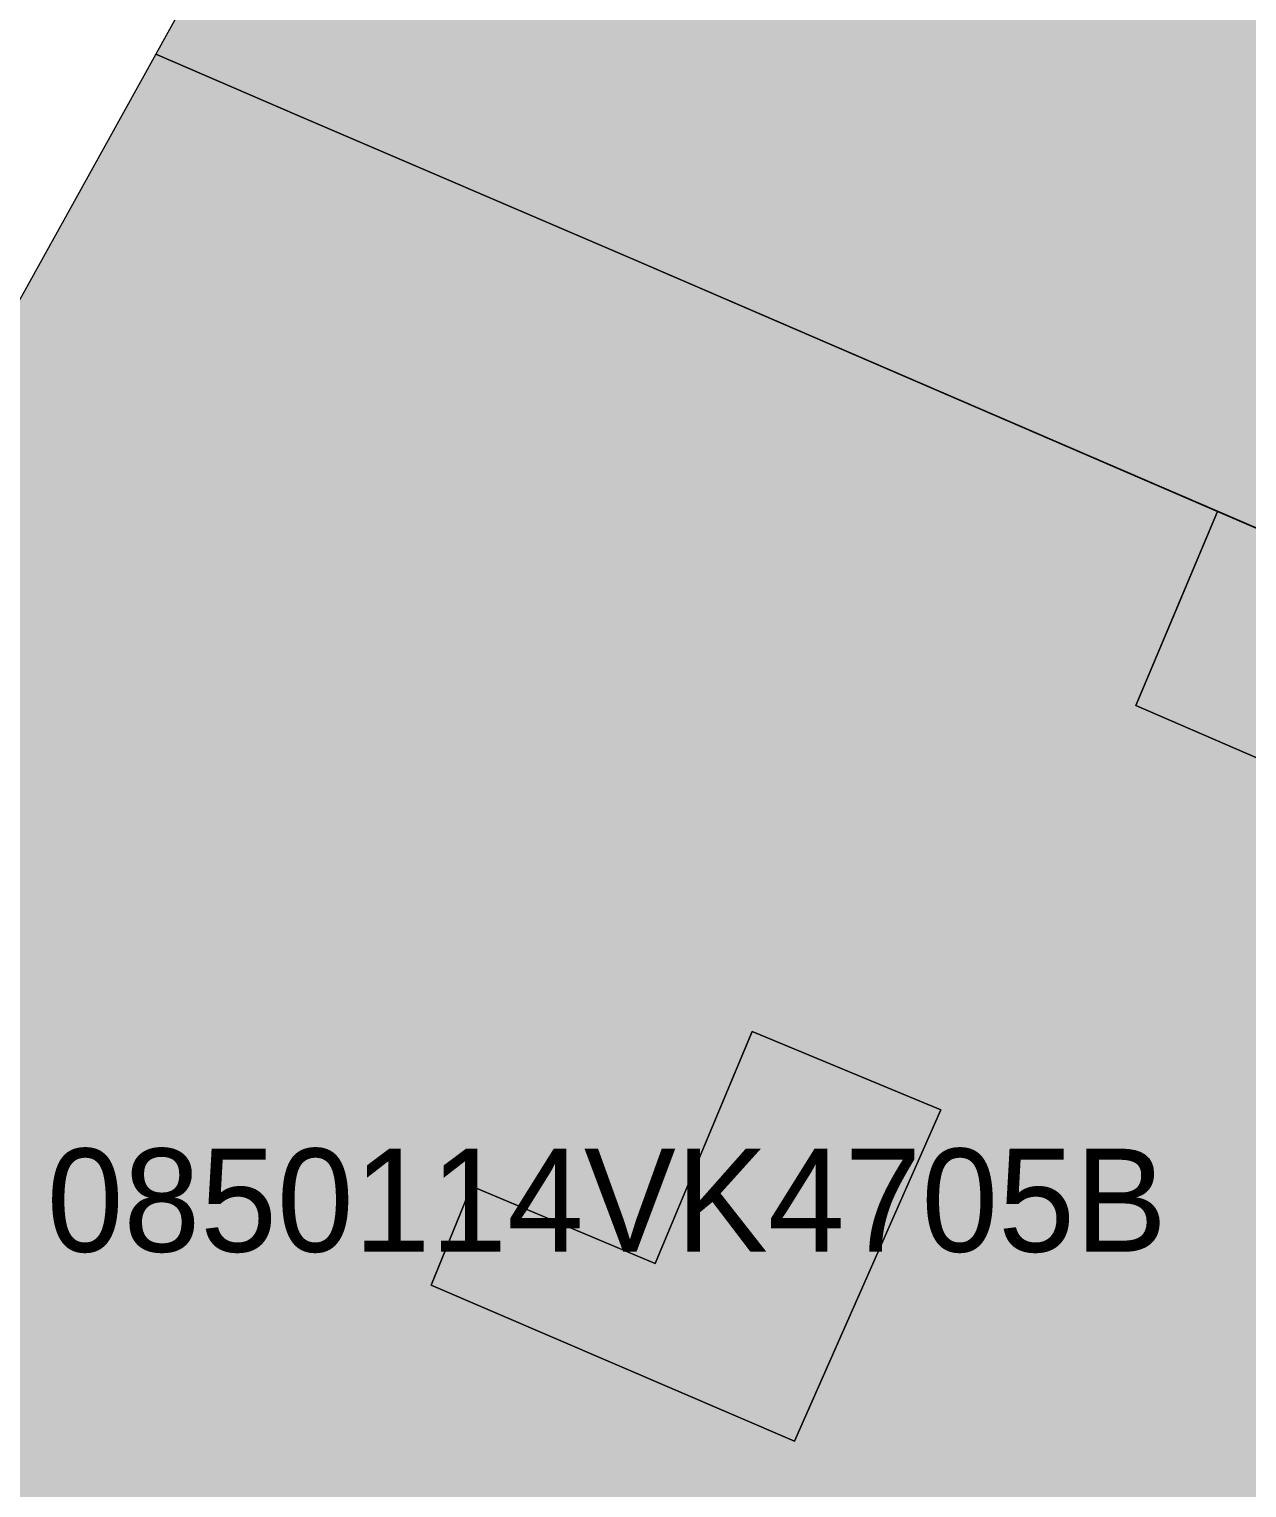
# Model space of a CAD drawing. Header units: metres. Extents: x -6 to 1255, y -2 to 532.
# Drawn here: x 1022.99 to 1034.79, y 337.9 to 352.04 of the extents above; entities that cross this region are included whole.
import ezdxf

# ---------------------------------------------------------------- set-up
doc = ezdxf.new("R2010")
doc.units = ezdxf.units.M
doc.header["$MEASUREMENT"] = 0
for name, color, linetype, lineweight, true_color in [('TPX_BUILDINGS', 7, 'CONTINUOUS', 0, 0x000000), ('TPX_BUILDINGS_HATCH', 7, 'CONTINUOUS', 0, 0xf0f0f0), ('TPX_BUILDINGS_SHADOWS_HATCH', 7, 'CONTINUOUS', 0, 0x000000), ('TPX_BUILDINGS_SHADOWS_OUTLINES', 7, 'CONTINUOUS', 0, 0x000000), ('TPX_CADASTRES', 7, 'CONTINUOUS', 0, 0x646464), ('TPX_CADASTRES_TEXT', 7, 'CONTINUOUS', 0, 0x000000)]:
    doc.layers.add(name, color=color, linetype=linetype, lineweight=lineweight, true_color=true_color)

msp = doc.modelspace()

# ---------------------------------------------------------------- hatches: boundary and pattern name
at = {"layer": 'TPX_BUILDINGS_HATCH'}
msp.add_hatch(color=256, dxfattribs=at).paths.add_polyline_path([(1029.58, 361.473), (1024.22, 351.793), (1025.59, 351.203), (1028.83, 349.813), (1034.51, 347.363), (1038.66, 345.573), (1041.48, 344.363), (1043.36, 348.403), (1043.95, 349.663), (1045.98, 353.993), (1034.49, 359.233), (1034.08, 359.423), (1030.92, 360.863), (1029.58, 361.473)])
h = msp.add_hatch(color=256, dxfattribs=at)
h.paths.add_polyline_path([(1024.22, 351.793), (1016.32, 337.543), (1017.7, 336.923), (1026.41, 333.003), (1027.48, 332.523), (1028.31, 334.263), (1032.37, 332.533), (1031.56, 330.693), (1034.47, 329.383), (1034.98, 330.463), (1037.52, 335.903), (1035.08, 336.973), (1035.91, 338.853), (1038.34, 337.653), (1040.76, 342.833), (1041.48, 344.363), (1038.66, 345.573), (1037.83, 343.703), (1033.72, 345.483), (1034.51, 347.363), (1028.83, 349.813), (1025.59, 351.203), (1024.22, 351.793)])
h.paths.add_polyline_path([(1026.89, 339.863), (1027.28, 340.823), (1029.06, 340.073), (1030, 342.323), (1031.83, 341.563), (1030.41, 338.353), (1026.89, 339.863)], flags=16)
at = {"layer": 'TPX_BUILDINGS_SHADOWS_HATCH'}
for points in [[(1034.126, 346.449), (1033.72, 345.483), (1037.83, 343.703), (1038.66, 345.573), (1034.51, 347.363), (1034.126, 346.449)], [(1027.28, 340.823), (1026.89, 339.863), (1030.41, 338.353), (1031.83, 341.563), (1030, 342.323), (1029.06, 340.073), (1027.28, 340.823)]]:
    msp.add_hatch(color=256, dxfattribs=at).paths.add_polyline_path(points)

# ---------------------------------------------------------------- linework, layer by layer
at = {"layer": 'TPX_BUILDINGS', "elevation": 0.042}
for points in [[(1029.58, 361.473), (1024.22, 351.793), (1025.59, 351.203), (1028.83, 349.813), (1034.51, 347.363), (1038.66, 345.573), (1041.48, 344.363), (1043.36, 348.403), (1043.95, 349.663), (1045.98, 353.993), (1034.49, 359.233), (1034.08, 359.423), (1030.92, 360.863)], [(1024.22, 351.793), (1016.32, 337.543), (1017.7, 336.923), (1026.41, 333.003), (1027.48, 332.523), (1028.31, 334.263), (1032.37, 332.533), (1031.56, 330.693), (1034.47, 329.383), (1034.98, 330.463), (1037.52, 335.903), (1035.08, 336.973), (1035.91, 338.853), (1038.34, 337.653), (1040.76, 342.833), (1041.48, 344.363), (1038.66, 345.573), (1037.83, 343.703), (1033.72, 345.483), (1034.51, 347.363), (1028.83, 349.813), (1025.59, 351.203)], [(1026.89, 339.863), (1027.28, 340.823), (1029.06, 340.073), (1030, 342.323), (1031.83, 341.563), (1030.41, 338.353)]]:
    msp.add_lwpolyline(points, close=True, dxfattribs=at)
at = {"layer": 'TPX_BUILDINGS_SHADOWS_OUTLINES', "elevation": 0.039}
for points in [[(1034.126, 346.449), (1033.72, 345.483), (1037.83, 343.703), (1038.66, 345.573), (1034.51, 347.363)], [(1027.28, 340.823), (1026.89, 339.863), (1030.41, 338.353), (1031.83, 341.563), (1030, 342.323), (1029.06, 340.073)]]:
    msp.add_lwpolyline(points, close=True, dxfattribs=at)
at = {"layer": 'TPX_CADASTRES', "elevation": 0.024}
for points in [[(1029.58, 361.474), (1024.22, 351.794), (1025.59, 351.204), (1028.83, 349.814), (1034.51, 347.364), (1038.66, 345.574), (1041.48, 344.364), (1043.36, 348.404), (1043.95, 349.664), (1045.98, 353.994), (1034.49, 359.234), (1034.08, 359.424), (1030.92, 360.864)], [(1024.22, 351.794), (1016.32, 337.544), (1017.7, 336.924), (1026.41, 333.004), (1027.48, 332.524), (1031.56, 330.694), (1034.47, 329.384), (1034.98, 330.464), (1037.52, 335.904), (1038.34, 337.654), (1040.76, 342.834), (1041.48, 344.364), (1038.66, 345.574), (1034.51, 347.364), (1028.83, 349.814), (1025.59, 351.204)]]:
    msp.add_lwpolyline(points, close=True, dxfattribs=at)

# ---------------------------------------------------------------- texts
at = {"layer": 'TPX_CADASTRES_TEXT'}
msp.add_text('0850114VK4705B', height=1, dxfattribs=at).set_placement((1023.163, 340.187, 0.024))

doc.saveas('drawing.dxf')
